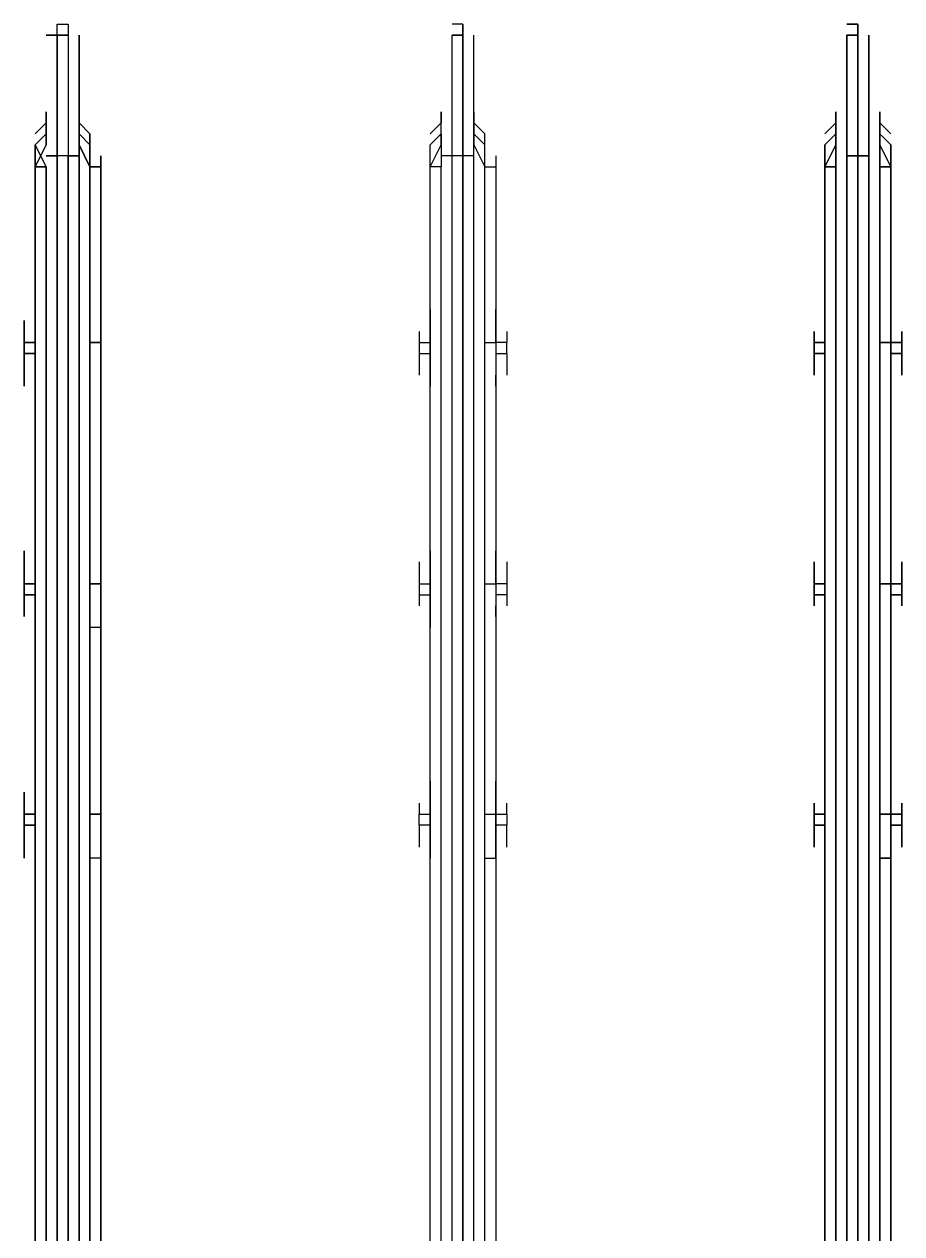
# Model space of a CAD drawing. Header units: metres. Extents: x 532315 to 532639, y 2674519 to 2674914.
# Drawn here: x 532481.554 to 532481.6646, y 2674750.5107 to 2674750.6631 of the extents above; entities that cross this region are included whole.
import ezdxf

# ---------------------------------------------------------------- set-up
doc = ezdxf.new("R2010")
doc.units = ezdxf.units.M
doc.header["$MEASUREMENT"] = 0
doc.layers.add('IDT', color=7, linetype='Continuous')

# ---------------------------------------------------------------- blocks, each defined once
blk = doc.blocks.new('IDT')
at = {"layer": 'IDT', "color": 0, "lineweight": 25}
for p, q in [((17.65606, 8.71559), (17.65606, 8.5178)), ((17.65606, 8.5178), (17.65606, 8.71559)), ((17.65606, 8.71559), (17.65606, 8.5178)), ((17.65606, 8.5178), (17.65606, 8.71559)), ((17.65744, 8.5178), (17.65744, 8.71559)), ((17.65744, 8.71559), (17.65744, 8.5178)), ((17.65744, 8.5178), (17.65744, 8.71559)), ((17.65744, 8.71559), (17.65744, 8.5178)), ((17.65882, 8.51642), (17.65882, 8.71559)), ((17.65882, 8.71559), (17.65882, 8.51642)), ((17.65882, 8.51642), (17.65882, 8.71559)), ((17.65882, 8.71559), (17.65882, 8.51642)), ((17.66021, 8.71559), (17.66021, 8.51642)), ((17.66021, 8.51642), (17.66021, 8.71559)), ((17.66021, 8.71559), (17.66021, 8.51642)), ((17.66021, 8.51642), (17.66021, 8.71559)), ((17.66021, 8.71559), (17.66021, 8.51642)), ((17.66021, 8.51642), (17.66021, 8.71559)), ((17.66021, 8.71559), (17.66021, 8.51642)), ((17.66021, 8.51642), (17.66021, 8.71559)), ((17.66159, 8.51642), (17.66159, 8.71559)), ((17.66159, 8.71559), (17.66159, 8.51642)), ((17.66159, 8.51642), (17.66159, 8.71559)), ((17.66159, 8.51642), (17.66159, 8.71559)), ((17.66297, 8.5178), (17.66297, 8.71559)), ((17.66297, 8.71559), (17.66297, 8.5178)), ((17.66297, 8.71559), (17.66297, 8.5178)), ((17.66297, 8.71559), (17.66297, 8.5178)), ((17.66436, 8.71559), (17.66436, 8.5178)), ((17.66436, 8.5178), (17.66436, 8.71559)), ((17.66436, 8.71559), (17.66436, 8.5178)), ((17.66436, 8.5178), (17.66436, 8.71559)), ((17.70585, 8.5178), (17.70585, 8.71559)), ((17.70723, 8.71559), (17.70723, 8.5178)), ((17.70862, 8.71559), (17.70862, 8.51642)), ((17.71, 8.71559), (17.71, 8.51642)), ((17.71, 8.51642), (17.71, 8.71559)), ((17.71138, 8.71559), (17.71138, 8.51642)), ((17.71277, 8.71559), (17.71277, 8.5178)), ((17.71415, 8.71559), (17.71415, 8.5178)), ((17.75564, 8.71559), (17.75564, 8.5178)), ((17.75564, 8.5178), (17.75564, 8.71559)), ((17.75703, 8.5178), (17.75703, 8.71559)), ((17.75703, 8.71559), (17.75703, 8.5178)), ((17.75841, 8.51642), (17.75841, 8.71559)), ((17.75841, 8.71559), (17.75841, 8.51642)), ((17.75979, 8.51642), (17.75979, 8.71559)), ((17.75979, 8.71559), (17.75979, 8.51642)), ((17.76118, 8.71559), (17.76118, 8.51642)), ((17.76118, 8.51642), (17.76118, 8.71559)), ((17.76118, 8.51642), (17.76118, 8.71559)), ((17.76118, 8.71559), (17.76118, 8.51642)), ((17.76256, 8.5178), (17.76256, 8.71559)), ((17.76256, 8.71559), (17.76256, 8.5178)), ((17.76394, 8.5178), (17.76394, 8.71559)), ((17.76394, 8.71559), (17.76394, 8.5178)), ((17.65606, 8.60356), (17.65606, 8.60494)), ((17.65606, 8.60494), (17.65606, 8.60356)), ((17.65606, 8.60079), (17.65606, 8.60494)), ((17.65606, 8.60494), (17.65744, 8.60494)), ((17.65744, 8.60494), (17.65606, 8.60494)), ((17.65606, 8.60494), (17.65606, 8.60079)), ((17.65606, 8.60079), (17.65606, 8.60494)), ((17.65606, 8.60494), (17.65744, 8.60494)), ((17.65744, 8.60494), (17.65606, 8.60494)), ((17.65606, 8.60494), (17.65606, 8.60356)), ((17.65606, 8.60356), (17.65606, 8.60494)), ((17.65606, 8.60494), (17.65606, 8.60079)), ((17.66436, 8.60494), (17.66436, 8.59526)), ((17.66436, 8.59941), (17.66436, 8.60494)), ((17.66436, 8.60494), (17.66436, 8.60356)), ((17.66436, 8.60356), (17.66436, 8.60494)), ((17.66436, 8.59941), (17.66436, 8.60494)), ((17.66436, 8.60356), (17.66436, 8.60494)), ((17.66436, 8.59526), (17.66436, 8.60494)), ((17.66436, 8.60356), (17.66436, 8.60494)), ((17.70723, 8.60494), (17.70585, 8.60494)), ((17.70585, 8.60494), (17.70585, 8.60079)), ((17.70585, 8.60494), (17.70585, 8.60356)), ((17.71415, 8.59941), (17.71415, 8.60494)), ((17.71415, 8.60494), (17.71415, 8.60356)), ((17.75564, 8.60494), (17.75703, 8.60494)), ((17.75564, 8.60079), (17.75564, 8.60494)), ((17.75564, 8.60494), (17.75564, 8.60079)), ((17.75564, 8.60356), (17.75564, 8.60494)), ((17.75564, 8.60494), (17.75564, 8.60356)), ((17.76394, 8.60494), (17.76394, 8.59941)), ((17.76394, 8.60079), (17.76394, 8.60494)), ((17.76533, 8.60494), (17.76533, 8.60356)), ((17.76533, 8.60356), (17.76533, 8.60494)), ((17.65467, 8.60356), (17.65467, 8.60079)), ((17.65467, 8.60079), (17.65467, 8.60356)), ((17.65467, 8.60356), (17.65467, 8.60079)), ((17.65467, 8.60079), (17.65467, 8.60356)), ((17.66574, 8.60356), (17.66574, 8.60079)), ((17.66574, 8.60079), (17.66574, 8.60356)), ((17.66574, 8.60356), (17.66574, 8.60079)), ((17.66574, 8.60079), (17.66574, 8.60356)), ((17.70447, 8.60356), (17.70447, 8.60079)), ((17.71553, 8.60079), (17.71553, 8.60356)), ((17.75564, 8.60356), (17.75564, 8.60079)), ((17.75564, 8.60079), (17.75564, 8.60356)), ((17.76533, 8.60356), (17.76533, 8.60079)), ((17.76533, 8.60079), (17.76533, 8.60356)), ((17.65467, 8.59941), (17.65467, 8.60079)), ((17.65467, 8.60079), (17.65606, 8.60079)), ((17.65606, 8.60079), (17.65467, 8.60079)), ((17.65467, 8.60079), (17.65467, 8.59941)), ((17.65467, 8.59941), (17.65467, 8.60079)), ((17.65467, 8.60079), (17.65606, 8.60079)), ((17.65467, 8.59941), (17.65467, 8.60079)), ((17.65467, 8.60079), (17.65606, 8.60079)), ((17.65606, 8.60079), (17.65606, 8.59941)), ((17.65606, 8.59941), (17.65606, 8.60079)), ((17.65606, 8.60079), (17.65606, 8.59941)), ((17.65606, 8.60079), (17.65606, 8.59941)), ((17.66574, 8.60079), (17.66436, 8.60079)), ((17.66436, 8.60079), (17.66574, 8.60079)), ((17.66574, 8.60079), (17.66436, 8.60079)), ((17.66436, 8.60079), (17.66574, 8.60079)), ((17.66574, 8.59941), (17.66574, 8.60079)), ((17.66574, 8.60079), (17.66574, 8.59941)), ((17.66574, 8.59941), (17.66574, 8.60079)), ((17.66574, 8.60079), (17.66574, 8.59941)), ((17.70447, 8.60079), (17.70585, 8.60079)), ((17.70447, 8.59941), (17.70447, 8.60079)), ((17.70585, 8.60079), (17.70585, 8.59941)), ((17.71415, 8.60079), (17.71553, 8.60079)), ((17.71553, 8.60079), (17.71553, 8.59941)), ((17.75564, 8.59941), (17.75564, 8.60079)), ((17.75564, 8.59941), (17.75564, 8.60079)), ((17.75564, 8.59941), (17.75564, 8.60079)), ((17.75564, 8.60079), (17.75564, 8.59941)), ((17.76394, 8.59941), (17.76394, 8.60079)), ((17.76533, 8.60079), (17.76394, 8.60079)), ((17.76394, 8.60079), (17.76533, 8.60079)), ((17.76533, 8.60079), (17.76533, 8.59941)), ((17.76533, 8.59941), (17.76533, 8.60079)), ((17.65606, 8.59941), (17.65467, 8.59941)), ((17.65467, 8.59941), (17.65467, 8.59803)), ((17.65467, 8.59803), (17.65467, 8.59941)), ((17.65467, 8.59941), (17.65467, 8.59803)), ((17.65467, 8.59803), (17.65467, 8.59941)), ((17.65467, 8.59941), (17.65606, 8.59941)), ((17.65606, 8.59941), (17.65467, 8.59941)), ((17.65606, 8.59941), (17.65467, 8.59941)), ((17.65606, 8.59941), (17.65744, 8.59941)), ((17.65744, 8.59941), (17.65606, 8.59941)), ((17.65606, 8.59941), (17.65606, 8.59526)), ((17.65606, 8.59526), (17.65606, 8.59941)), ((17.65606, 8.59941), (17.65606, 8.59526)), ((17.65606, 8.59526), (17.65606, 8.59941)), ((17.65606, 8.59941), (17.65744, 8.59941)), ((17.65744, 8.59941), (17.65606, 8.59941)), ((17.66436, 8.59526), (17.66436, 8.59941)), ((17.66436, 8.59941), (17.66574, 8.59941)), ((17.66574, 8.59941), (17.66436, 8.59941)), ((17.66436, 8.59526), (17.66436, 8.59941)), ((17.66436, 8.59941), (17.66574, 8.59941)), ((17.66574, 8.59941), (17.66436, 8.59941)), ((17.66574, 8.59941), (17.66574, 8.59803)), ((17.66574, 8.59803), (17.66574, 8.59941)), ((17.66574, 8.59941), (17.66574, 8.59803)), ((17.66574, 8.59803), (17.66574, 8.59941)), ((17.70585, 8.59941), (17.70447, 8.59941)), ((17.70447, 8.59941), (17.70447, 8.59803)), ((17.70723, 8.59941), (17.70585, 8.59941)), ((17.70585, 8.59941), (17.70585, 8.59526)), ((17.71415, 8.59526), (17.71415, 8.59941)), ((17.71553, 8.59941), (17.71415, 8.59941)), ((17.71553, 8.59803), (17.71553, 8.59941)), ((17.75564, 8.59941), (17.75703, 8.59941)), ((17.75564, 8.59803), (17.75564, 8.59941)), ((17.75564, 8.59941), (17.75703, 8.59941)), ((17.75564, 8.59941), (17.75703, 8.59941)), ((17.75703, 8.59941), (17.75564, 8.59941)), ((17.75564, 8.59941), (17.75564, 8.59526)), ((17.75564, 8.59526), (17.75564, 8.59941)), ((17.75564, 8.59803), (17.75564, 8.59941)), ((17.76394, 8.59941), (17.76394, 8.59526)), ((17.76394, 8.59526), (17.76394, 8.59941)), ((17.76394, 8.59941), (17.76533, 8.59941)), ((17.76533, 8.59941), (17.76394, 8.59941)), ((17.76533, 8.59941), (17.76533, 8.59803)), ((17.76533, 8.59803), (17.76533, 8.59941)), ((17.65606, 8.59664), (17.65606, 8.59803)), ((17.65606, 8.59803), (17.65606, 8.59664)), ((17.65606, 8.59664), (17.65606, 8.59803)), ((17.65606, 8.59803), (17.65606, 8.59664)), ((17.66436, 8.59803), (17.66436, 8.59664)), ((17.66436, 8.59664), (17.66436, 8.59803)), ((17.66436, 8.59803), (17.66436, 8.59664)), ((17.66436, 8.59664), (17.66436, 8.59803)), ((17.70585, 8.59803), (17.70585, 8.59664)), ((17.71415, 8.59664), (17.71415, 8.59803)), ((17.75564, 8.59803), (17.75564, 8.59664)), ((17.75564, 8.59803), (17.75564, 8.59664)), ((17.76533, 8.59803), (17.76533, 8.59664)), ((17.76533, 8.59664), (17.76533, 8.59803)), ((17.65606, 8.57175), (17.65606, 8.57589)), ((17.65606, 8.57589), (17.65606, 8.57175)), ((17.65606, 8.57589), (17.65606, 8.57036)), ((17.65606, 8.57036), (17.65606, 8.57589)), ((17.66436, 8.57175), (17.66436, 8.57589)), ((17.66436, 8.57589), (17.66436, 8.57175)), ((17.66436, 8.57175), (17.66436, 8.57589)), ((17.66436, 8.57175), (17.66436, 8.57589)), ((17.70585, 8.57036), (17.70585, 8.57589)), ((17.71415, 8.57175), (17.71415, 8.57589)), ((17.75564, 8.57589), (17.75703, 8.57589)), ((17.75564, 8.57175), (17.75564, 8.57589)), ((17.75564, 8.57589), (17.75564, 8.57175)), ((17.76394, 8.57589), (17.76394, 8.57036)), ((17.76394, 8.57175), (17.76394, 8.57589)), ((17.65467, 8.57313), (17.65467, 8.57175)), ((17.65467, 8.57175), (17.65467, 8.57313)), ((17.65467, 8.57313), (17.65467, 8.57175)), ((17.65467, 8.57175), (17.65467, 8.57313)), ((17.65606, 8.57313), (17.65606, 8.57451)), ((17.65606, 8.57451), (17.65606, 8.57313)), ((17.65606, 8.57313), (17.65606, 8.57451)), ((17.65606, 8.57451), (17.65606, 8.57313)), ((17.66436, 8.57451), (17.66436, 8.57313)), ((17.66436, 8.57313), (17.66436, 8.57451)), ((17.66436, 8.57451), (17.66436, 8.57313)), ((17.66436, 8.57313), (17.66436, 8.57451)), ((17.66574, 8.57313), (17.66574, 8.57175)), ((17.66574, 8.57175), (17.66574, 8.57313)), ((17.66574, 8.57313), (17.66574, 8.57175)), ((17.66574, 8.57175), (17.66574, 8.57313)), ((17.70447, 8.57175), (17.70447, 8.57313)), ((17.70585, 8.57451), (17.70585, 8.57313)), ((17.71415, 8.57313), (17.71415, 8.57451)), ((17.71553, 8.57175), (17.71553, 8.57313)), ((17.75564, 8.57313), (17.75564, 8.57451)), ((17.75564, 8.57451), (17.75564, 8.57313)), ((17.75564, 8.57313), (17.75564, 8.57175)), ((17.75564, 8.57175), (17.75564, 8.57313)), ((17.76533, 8.57451), (17.76533, 8.57313)), ((17.76533, 8.57313), (17.76533, 8.57451)), ((17.76533, 8.57313), (17.76533, 8.57175)), ((17.76533, 8.57175), (17.76533, 8.57313)), ((17.65467, 8.57036), (17.65467, 8.57175)), ((17.65467, 8.57175), (17.65606, 8.57175)), ((17.65606, 8.57175), (17.65467, 8.57175)), ((17.65467, 8.57175), (17.65467, 8.57036)), ((17.65606, 8.57175), (17.65467, 8.57175)), ((17.65467, 8.57175), (17.65467, 8.57036)), ((17.65606, 8.57175), (17.65467, 8.57175)), ((17.65467, 8.57175), (17.65467, 8.57036)), ((17.65606, 8.57036), (17.65606, 8.57175)), ((17.65606, 8.57036), (17.65606, 8.57175)), ((17.66436, 8.57175), (17.66574, 8.57175)), ((17.66574, 8.57175), (17.66436, 8.57175)), ((17.66436, 8.57036), (17.66436, 8.57175)), ((17.66436, 8.57175), (17.66436, 8.57036)), ((17.66436, 8.57036), (17.66436, 8.57175)), ((17.66574, 8.57175), (17.66436, 8.57175)), ((17.66436, 8.57175), (17.66436, 8.57036)), ((17.66574, 8.57175), (17.66436, 8.57175)), ((17.66574, 8.57175), (17.66574, 8.57036)), ((17.66574, 8.57036), (17.66574, 8.57175)), ((17.66574, 8.57036), (17.66574, 8.57175)), ((17.66574, 8.57036), (17.66574, 8.57175)), ((17.70447, 8.57036), (17.70447, 8.57175)), ((17.70447, 8.57175), (17.70585, 8.57175)), ((17.71415, 8.57036), (17.71415, 8.57175)), ((17.71553, 8.57175), (17.71415, 8.57175)), ((17.71553, 8.57036), (17.71553, 8.57175)), ((17.75564, 8.57175), (17.75564, 8.57036)), ((17.75564, 8.57036), (17.75564, 8.57175)), ((17.75564, 8.57036), (17.75564, 8.57175)), ((17.75564, 8.57175), (17.75564, 8.57036)), ((17.76394, 8.57036), (17.76394, 8.57175)), ((17.76394, 8.57175), (17.76533, 8.57175)), ((17.76533, 8.57175), (17.76394, 8.57175)), ((17.76533, 8.57175), (17.76533, 8.57036)), ((17.76533, 8.57036), (17.76533, 8.57175)), ((17.65606, 8.57036), (17.65467, 8.57036)), ((17.65467, 8.57036), (17.65467, 8.5676)), ((17.65467, 8.5676), (17.65467, 8.57036)), ((17.65467, 8.57036), (17.65606, 8.57036)), ((17.65467, 8.57036), (17.65606, 8.57036)), ((17.65467, 8.57036), (17.65467, 8.5676)), ((17.65467, 8.5676), (17.65467, 8.57036)), ((17.65467, 8.57036), (17.65606, 8.57036)), ((17.65744, 8.57036), (17.65606, 8.57036)), ((17.65606, 8.57036), (17.65606, 8.56621)), ((17.65606, 8.56621), (17.65606, 8.57036)), ((17.65606, 8.57036), (17.65744, 8.57036)), ((17.65606, 8.56621), (17.65606, 8.57036)), ((17.65606, 8.57036), (17.65606, 8.56621)), ((17.66436, 8.56621), (17.66436, 8.57036)), ((17.66436, 8.57036), (17.66574, 8.57036)), ((17.66574, 8.57036), (17.66436, 8.57036)), ((17.66436, 8.57036), (17.66436, 8.56621)), ((17.66436, 8.57036), (17.66436, 8.56621)), ((17.66436, 8.56621), (17.66436, 8.57036)), ((17.66436, 8.57036), (17.66574, 8.57036)), ((17.66574, 8.57036), (17.66436, 8.57036)), ((17.66574, 8.57036), (17.66574, 8.5676)), ((17.66574, 8.5676), (17.66574, 8.57036)), ((17.66574, 8.57036), (17.66574, 8.5676)), ((17.66574, 8.5676), (17.66574, 8.57036)), ((17.70447, 8.5676), (17.70447, 8.57036)), ((17.70447, 8.57036), (17.70585, 8.57036)), ((17.70723, 8.57036), (17.70585, 8.57036)), ((17.70585, 8.57036), (17.70585, 8.56621)), ((17.71415, 8.56621), (17.71415, 8.57036)), ((17.71553, 8.57036), (17.71415, 8.57036)), ((17.71553, 8.5676), (17.71553, 8.57036)), ((17.75564, 8.57036), (17.75703, 8.57036)), ((17.75564, 8.57036), (17.75703, 8.57036)), ((17.75703, 8.57036), (17.75564, 8.57036)), ((17.75564, 8.57036), (17.75564, 8.56621)), ((17.75564, 8.56621), (17.75564, 8.57036)), ((17.75564, 8.57036), (17.75564, 8.5676)), ((17.75564, 8.5676), (17.75564, 8.57036)), ((17.76394, 8.57036), (17.76394, 8.56621)), ((17.76394, 8.56621), (17.76394, 8.57036)), ((17.76394, 8.57036), (17.76533, 8.57036)), ((17.76533, 8.57036), (17.76394, 8.57036)), ((17.76533, 8.57036), (17.76533, 8.5676)), ((17.76533, 8.5676), (17.76533, 8.57036)), ((17.65606, 8.56621), (17.65606, 8.5676)), ((17.65606, 8.5676), (17.65606, 8.56621)), ((17.65606, 8.56621), (17.65606, 8.5676)), ((17.65606, 8.5676), (17.65606, 8.56621)), ((17.66436, 8.5676), (17.66436, 8.56621)), ((17.66436, 8.56621), (17.66436, 8.5676)), ((17.66436, 8.5676), (17.66436, 8.56621)), ((17.66436, 8.56621), (17.66436, 8.5676)), ((17.70585, 8.56621), (17.70585, 8.5676)), ((17.71415, 8.5676), (17.71415, 8.56621)), ((17.75564, 8.5676), (17.75564, 8.56621)), ((17.75564, 8.56621), (17.75564, 8.5676)), ((17.76533, 8.5676), (17.76533, 8.56621)), ((17.76533, 8.56621), (17.76533, 8.5676)), ((17.65606, 8.54547), (17.65606, 8.54408)), ((17.65606, 8.54408), (17.65606, 8.54547)), ((17.65606, 8.54547), (17.65606, 8.54408)), ((17.65606, 8.54408), (17.65606, 8.54547)), ((17.65606, 8.54547), (17.65606, 8.53993)), ((17.65606, 8.54132), (17.65606, 8.54547)), ((17.65606, 8.54547), (17.65606, 8.53993)), ((17.65606, 8.54132), (17.65606, 8.54547)), ((17.66436, 8.54547), (17.66436, 8.53993)), ((17.66436, 8.53993), (17.66436, 8.54547)), ((17.66436, 8.54547), (17.66436, 8.54408)), ((17.66436, 8.54408), (17.66436, 8.54547)), ((17.66436, 8.54132), (17.66436, 8.54547)), ((17.66436, 8.54547), (17.66436, 8.54408)), ((17.66436, 8.54408), (17.66436, 8.54547)), ((17.66436, 8.54547), (17.66436, 8.54132)), ((17.70585, 8.54132), (17.70585, 8.54547)), ((17.70585, 8.54547), (17.70585, 8.54408)), ((17.71415, 8.54132), (17.71415, 8.54547)), ((17.71415, 8.54547), (17.71415, 8.54408)), ((17.75564, 8.54408), (17.75564, 8.54547)), ((17.75564, 8.54547), (17.75564, 8.54132)), ((17.75564, 8.54132), (17.75564, 8.54547)), ((17.75564, 8.54547), (17.75564, 8.54408)), ((17.76394, 8.54547), (17.76394, 8.53993)), ((17.76394, 8.53993), (17.76394, 8.54547)), ((17.76533, 8.54547), (17.76533, 8.54408)), ((17.76533, 8.54408), (17.76533, 8.54547)), ((17.65467, 8.54408), (17.65467, 8.54132)), ((17.65467, 8.54132), (17.65467, 8.54408)), ((17.65467, 8.54408), (17.65467, 8.54132)), ((17.65467, 8.54132), (17.65467, 8.54408)), ((17.66574, 8.54408), (17.66574, 8.54132)), ((17.66574, 8.54132), (17.66574, 8.54408)), ((17.66574, 8.54408), (17.66574, 8.54132)), ((17.66574, 8.54132), (17.66574, 8.54408)), ((17.70447, 8.54132), (17.70447, 8.54408)), ((17.71553, 8.54132), (17.71553, 8.54408)), ((17.75564, 8.53993), (17.75564, 8.54408)), ((17.75564, 8.54408), (17.75564, 8.54132)), ((17.76533, 8.54408), (17.76533, 8.54132)), ((17.76533, 8.54132), (17.76533, 8.54408)), ((17.65467, 8.53993), (17.65467, 8.54132)), ((17.65467, 8.54132), (17.65606, 8.54132)), ((17.65606, 8.54132), (17.65467, 8.54132)), ((17.65467, 8.54132), (17.65467, 8.53993)), ((17.65467, 8.53993), (17.65467, 8.54132)), ((17.65467, 8.54132), (17.65606, 8.54132)), ((17.65606, 8.54132), (17.65467, 8.54132)), ((17.65467, 8.54132), (17.65467, 8.53993)), ((17.65606, 8.53993), (17.65606, 8.54132)), ((17.65606, 8.53993), (17.65606, 8.54132)), ((17.66436, 8.54132), (17.66436, 8.53993)), ((17.66436, 8.53993), (17.66436, 8.54132)), ((17.66436, 8.54132), (17.66574, 8.54132)), ((17.66574, 8.54132), (17.66436, 8.54132)), ((17.66436, 8.54132), (17.66574, 8.54132)), ((17.66574, 8.54132), (17.66436, 8.54132)), ((17.66574, 8.54132), (17.66574, 8.53993)), ((17.66574, 8.53993), (17.66574, 8.54132)), ((17.66574, 8.54132), (17.66574, 8.53993)), ((17.66574, 8.53993), (17.66574, 8.54132)), ((17.70585, 8.54132), (17.70447, 8.54132)), ((17.70447, 8.54132), (17.70447, 8.53993)), ((17.70585, 8.53993), (17.70585, 8.54132)), ((17.71415, 8.53993), (17.71415, 8.54132)), ((17.71553, 8.54132), (17.71415, 8.54132)), ((17.71553, 8.53993), (17.71553, 8.54132)), ((17.75564, 8.54132), (17.75564, 8.53993)), ((17.75564, 8.54132), (17.75564, 8.53993)), ((17.75564, 8.53993), (17.75564, 8.54132)), ((17.76394, 8.54132), (17.76533, 8.54132)), ((17.76533, 8.54132), (17.76394, 8.54132)), ((17.76533, 8.54132), (17.76533, 8.53993)), ((17.76533, 8.53993), (17.76533, 8.54132)), ((17.65606, 8.53993), (17.65467, 8.53993)), ((17.65467, 8.53993), (17.65467, 8.53855)), ((17.65467, 8.53855), (17.65467, 8.53993)), ((17.65467, 8.53993), (17.65606, 8.53993)), ((17.65467, 8.53855), (17.65467, 8.53993)), ((17.65467, 8.53993), (17.65606, 8.53993)), ((17.65606, 8.53993), (17.65467, 8.53993)), ((17.65467, 8.53993), (17.65467, 8.53855)), ((17.65606, 8.53993), (17.65744, 8.53993)), ((17.65744, 8.53993), (17.65606, 8.53993)), ((17.65606, 8.53993), (17.65606, 8.53578)), ((17.65606, 8.53578), (17.65606, 8.53993)), ((17.65606, 8.53993), (17.65606, 8.53578)), ((17.65606, 8.53578), (17.65606, 8.53993)), ((17.66436, 8.53993), (17.66436, 8.53578)), ((17.66436, 8.53578), (17.66436, 8.53993)), ((17.66436, 8.53993), (17.66574, 8.53993)), ((17.66574, 8.53993), (17.66436, 8.53993)), ((17.66436, 8.53993), (17.66574, 8.53993)), ((17.66574, 8.53993), (17.66436, 8.53993)), ((17.66436, 8.53993), (17.66436, 8.53578)), ((17.66436, 8.53578), (17.66436, 8.53993)), ((17.66574, 8.53993), (17.66574, 8.53855)), ((17.66574, 8.53855), (17.66574, 8.53993)), ((17.66574, 8.53993), (17.66574, 8.53855)), ((17.66574, 8.53855), (17.66574, 8.53993)), ((17.70447, 8.53855), (17.70447, 8.53993)), ((17.70447, 8.53993), (17.70585, 8.53993)), ((17.70723, 8.53993), (17.70585, 8.53993)), ((17.70585, 8.53993), (17.70585, 8.53578)), ((17.71415, 8.53578), (17.71415, 8.53993)), ((17.71553, 8.53993), (17.71415, 8.53993)), ((17.71553, 8.53855), (17.71553, 8.53993)), ((17.75564, 8.53578), (17.75564, 8.53993)), ((17.75564, 8.53993), (17.75564, 8.53578)), ((17.75564, 8.53855), (17.75564, 8.53993)), ((17.75564, 8.53993), (17.75703, 8.53993)), ((17.75703, 8.53993), (17.75564, 8.53993)), ((17.75564, 8.53993), (17.75564, 8.53855)), ((17.76394, 8.53993), (17.76394, 8.53578)), ((17.76394, 8.53578), (17.76394, 8.53993)), ((17.76533, 8.53993), (17.76394, 8.53993)), ((17.76394, 8.53993), (17.76533, 8.53993)), ((17.76533, 8.53855), (17.76533, 8.53993)), ((17.76533, 8.53993), (17.76533, 8.53855)), ((17.65606, 8.53717), (17.65606, 8.53855)), ((17.65606, 8.53855), (17.65606, 8.53717)), ((17.65606, 8.53717), (17.65606, 8.53855)), ((17.65606, 8.53855), (17.65606, 8.53717)), ((17.66436, 8.53855), (17.66436, 8.53717)), ((17.66436, 8.53717), (17.66436, 8.53855)), ((17.66436, 8.53855), (17.66436, 8.53717)), ((17.66436, 8.53717), (17.66436, 8.53855)), ((17.70585, 8.53855), (17.70585, 8.53717)), ((17.71415, 8.53717), (17.71415, 8.53855)), ((17.75564, 8.53717), (17.75564, 8.53855)), ((17.75564, 8.53855), (17.75564, 8.53717)), ((17.76533, 8.53855), (17.76533, 8.53717)), ((17.76533, 8.53717), (17.76533, 8.53855)), ((17.65606, 8.5178), (17.65744, 8.5178)), ((17.65606, 8.51642), (17.65606, 8.5178)), ((17.65606, 8.5178), (17.65744, 8.51504)), ((17.65744, 8.51504), (17.65606, 8.5178)), ((17.65606, 8.5178), (17.65744, 8.5178)), ((17.65606, 8.51642), (17.65606, 8.5178)), ((17.65744, 8.5178), (17.65606, 8.5178)), ((17.65606, 8.5178), (17.65606, 8.51642)), ((17.65606, 8.5178), (17.65744, 8.51504)), ((17.65744, 8.51504), (17.65606, 8.5178)), ((17.65606, 8.5178), (17.65744, 8.5178)), ((17.65606, 8.51642), (17.65606, 8.5178)), ((17.65744, 8.5178), (17.65744, 8.51365)), ((17.65744, 8.5178), (17.65744, 8.51365)), ((17.65744, 8.51365), (17.65744, 8.5178)), ((17.65744, 8.5178), (17.65744, 8.51365)), ((17.66297, 8.51504), (17.66436, 8.5178)), ((17.66297, 8.51365), (17.66297, 8.5178)), ((17.66297, 8.5178), (17.66436, 8.5178)), ((17.66436, 8.5178), (17.66297, 8.51504)), ((17.66297, 8.5178), (17.66297, 8.51365)), ((17.66297, 8.5178), (17.66436, 8.5178)), ((17.66297, 8.5178), (17.66297, 8.51365)), ((17.66436, 8.5178), (17.66297, 8.5178)), ((17.66297, 8.5178), (17.66436, 8.5178)), ((17.66436, 8.5178), (17.66297, 8.51504)), ((17.66297, 8.51504), (17.66436, 8.5178)), ((17.66297, 8.5178), (17.66297, 8.51365)), ((17.66436, 8.5178), (17.66436, 8.51642)), ((17.66436, 8.5178), (17.66436, 8.51642)), ((17.66436, 8.51642), (17.66436, 8.5178)), ((17.66436, 8.51642), (17.66436, 8.5178)), ((17.70723, 8.5178), (17.70585, 8.5178)), ((17.70585, 8.51642), (17.70585, 8.5178)), ((17.70723, 8.5178), (17.70723, 8.51365)), ((17.70862, 8.51504), (17.70723, 8.5178)), ((17.71277, 8.51365), (17.71277, 8.5178)), ((17.71277, 8.5178), (17.71415, 8.5178)), ((17.71415, 8.5178), (17.71277, 8.51504)), ((17.71415, 8.5178), (17.71415, 8.51642)), ((17.75564, 8.5178), (17.75564, 8.51642)), ((17.75564, 8.51642), (17.75564, 8.5178)), ((17.75564, 8.5178), (17.75703, 8.5178)), ((17.75703, 8.5178), (17.75564, 8.5178)), ((17.75703, 8.5178), (17.75841, 8.51504)), ((17.75841, 8.51504), (17.75703, 8.5178)), ((17.75703, 8.51365), (17.75703, 8.5178)), ((17.75703, 8.5178), (17.75703, 8.51365)), ((17.76394, 8.51504), (17.76256, 8.5178)), ((17.76256, 8.5178), (17.76394, 8.5178)), ((17.76394, 8.5178), (17.76256, 8.51504)), ((17.76256, 8.51504), (17.76394, 8.5178)), ((17.76394, 8.5178), (17.76256, 8.5178)), ((17.76256, 8.5178), (17.76394, 8.51504)), ((17.76394, 8.5178), (17.76394, 8.51642)), ((17.76394, 8.51642), (17.76394, 8.5178)), ((17.65606, 8.51504), (17.65606, 8.51642)), ((17.65606, 8.51504), (17.65606, 8.51642)), ((17.65606, 8.51642), (17.65606, 8.51504)), ((17.65606, 8.51642), (17.65606, 8.51504)), ((17.66021, 8.51642), (17.65882, 8.51642)), ((17.65882, 8.51642), (17.66021, 8.51642)), ((17.65882, 8.5012), (17.65882, 8.51642)), ((17.65882, 8.51642), (17.66021, 8.51642)), ((17.66021, 8.51642), (17.65882, 8.51642)), ((17.65882, 8.51642), (17.65882, 8.5012)), ((17.65882, 8.5012), (17.65882, 8.51642)), ((17.65882, 8.51642), (17.65882, 8.5012)), ((17.66159, 8.51642), (17.66021, 8.51642)), ((17.66021, 8.51642), (17.66159, 8.51642)), ((17.66159, 8.51642), (17.66021, 8.51642)), ((17.66021, 8.51642), (17.66159, 8.51642)), ((17.66021, 8.51642), (17.66021, 8.49982)), ((17.66021, 8.49982), (17.66021, 8.51642)), ((17.66021, 8.51642), (17.66159, 8.51642)), ((17.66159, 8.51642), (17.66021, 8.51642)), ((17.66021, 8.51642), (17.66021, 8.49982)), ((17.66021, 8.49982), (17.66021, 8.51642)), ((17.66021, 8.51642), (17.66159, 8.51642)), ((17.66021, 8.51642), (17.66021, 8.49982)), ((17.66021, 8.49982), (17.66021, 8.51642)), ((17.66021, 8.51642), (17.66159, 8.51642)), ((17.66021, 8.51642), (17.66021, 8.49982)), ((17.66021, 8.49982), (17.66021, 8.51642)), ((17.66159, 8.51642), (17.66159, 8.5012)), ((17.66159, 8.5012), (17.66159, 8.51642)), ((17.66159, 8.5012), (17.66159, 8.51642)), ((17.66159, 8.5012), (17.66159, 8.51642)), ((17.66436, 8.51642), (17.66436, 8.51504)), ((17.66436, 8.51504), (17.66436, 8.51642)), ((17.66436, 8.51504), (17.66436, 8.51642)), ((17.66436, 8.51504), (17.66436, 8.51642)), ((17.70723, 8.51642), (17.70723, 8.51504)), ((17.70862, 8.51642), (17.71, 8.51642)), ((17.70862, 8.51642), (17.70862, 8.5012)), ((17.71, 8.51642), (17.71138, 8.51642)), ((17.71, 8.49982), (17.71, 8.51642)), ((17.71, 8.51642), (17.71, 8.49982)), ((17.71138, 8.51642), (17.71277, 8.51642)), ((17.71138, 8.51642), (17.71138, 8.5012)), ((17.71415, 8.51642), (17.71415, 8.51504)), ((17.75703, 8.51504), (17.75703, 8.51642)), ((17.75703, 8.51642), (17.75703, 8.51504)), ((17.75841, 8.51642), (17.75979, 8.51642)), ((17.75979, 8.51642), (17.75841, 8.51642)), ((17.75841, 8.51642), (17.75841, 8.5012)), ((17.75841, 8.5012), (17.75841, 8.51642)), ((17.75979, 8.51642), (17.76118, 8.51642)), ((17.75979, 8.49982), (17.75979, 8.51642)), ((17.75979, 8.49982), (17.75979, 8.51642)), ((17.75979, 8.51642), (17.76118, 8.51642)), ((17.76118, 8.51642), (17.76256, 8.51642)), ((17.76256, 8.51642), (17.76118, 8.51642)), ((17.76118, 8.51642), (17.76118, 8.49982)), ((17.76118, 8.51642), (17.76118, 8.5012)), ((17.76118, 8.5012), (17.76118, 8.51642)), ((17.76118, 8.51642), (17.76118, 8.49982)), ((17.76394, 8.51504), (17.76394, 8.51642)), ((17.76394, 8.51642), (17.76394, 8.51504)), ((17.65744, 8.51365), (17.65606, 8.51504)), ((17.65744, 8.51365), (17.65606, 8.51504)), ((17.65606, 8.51504), (17.65744, 8.51365)), ((17.65606, 8.51504), (17.65744, 8.51365)), ((17.65744, 8.51227), (17.65606, 8.51365)), ((17.65606, 8.51365), (17.65744, 8.51227)), ((17.65606, 8.51365), (17.65744, 8.51227)), ((17.65744, 8.51227), (17.65606, 8.51365)), ((17.65744, 8.51504), (17.65744, 8.51089)), ((17.65744, 8.51089), (17.65744, 8.51504)), ((17.65744, 8.51504), (17.65744, 8.51089)), ((17.65744, 8.51089), (17.65744, 8.51504)), ((17.66297, 8.51089), (17.66297, 8.51504)), ((17.66436, 8.51504), (17.66297, 8.51365)), ((17.66297, 8.51504), (17.66297, 8.51089)), ((17.66297, 8.51365), (17.66436, 8.51504)), ((17.66297, 8.51365), (17.66436, 8.51504)), ((17.66297, 8.51504), (17.66297, 8.51089)), ((17.66297, 8.51089), (17.66297, 8.51504)), ((17.66297, 8.51365), (17.66436, 8.51504)), ((17.66297, 8.51227), (17.66436, 8.51365)), ((17.66436, 8.51365), (17.66297, 8.51227)), ((17.66436, 8.51365), (17.66297, 8.51227)), ((17.66436, 8.51365), (17.66297, 8.51227)), ((17.70723, 8.51504), (17.70862, 8.51365)), ((17.70723, 8.51365), (17.70862, 8.51227)), ((17.70862, 8.51089), (17.70862, 8.51504)), ((17.71415, 8.51504), (17.71277, 8.51365)), ((17.71277, 8.51504), (17.71277, 8.51089)), ((17.71277, 8.51227), (17.71415, 8.51365)), ((17.75841, 8.51365), (17.75703, 8.51504)), ((17.75703, 8.51504), (17.75841, 8.51365)), ((17.75703, 8.51365), (17.75841, 8.51227)), ((17.75841, 8.51227), (17.75703, 8.51365)), ((17.75841, 8.51504), (17.75841, 8.51089)), ((17.75841, 8.51089), (17.75841, 8.51504)), ((17.76256, 8.51365), (17.76394, 8.51504)), ((17.76394, 8.51504), (17.76256, 8.51365)), ((17.76256, 8.51365), (17.76394, 8.51504)), ((17.76256, 8.51504), (17.76256, 8.51089)), ((17.76256, 8.51089), (17.76256, 8.51504)), ((17.76394, 8.51504), (17.76256, 8.51365)), ((17.76256, 8.51227), (17.76394, 8.51365)), ((17.76394, 8.51365), (17.76256, 8.51227)), ((17.65744, 8.51089), (17.65744, 8.51227)), ((17.65744, 8.51227), (17.65744, 8.51089)), ((17.65744, 8.51227), (17.65744, 8.51089)), ((17.65744, 8.51089), (17.65744, 8.51227)), ((17.66297, 8.51089), (17.66297, 8.51227)), ((17.66297, 8.51227), (17.66297, 8.51089)), ((17.66297, 8.51227), (17.66297, 8.51089)), ((17.66297, 8.51227), (17.66297, 8.51089)), ((17.70862, 8.51227), (17.70862, 8.51089)), ((17.71277, 8.51089), (17.71277, 8.51227)), ((17.75841, 8.51227), (17.75841, 8.51089)), ((17.75841, 8.51089), (17.75841, 8.51227)), ((17.76256, 8.51089), (17.76256, 8.51227)), ((17.76256, 8.51227), (17.76256, 8.51089)), ((17.66159, 8.5012), (17.66021, 8.5012)), ((17.66021, 8.5012), (17.66159, 8.5012)), ((17.66159, 8.5012), (17.66021, 8.5012)), ((17.66021, 8.5012), (17.66159, 8.5012)), ((17.66021, 8.5012), (17.66159, 8.5012)), ((17.66021, 8.5012), (17.66159, 8.5012)), ((17.66021, 8.5012), (17.66159, 8.5012)), ((17.66021, 8.5012), (17.66159, 8.5012)), ((17.71138, 8.5012), (17.71, 8.5012)), ((17.71, 8.5012), (17.71138, 8.5012)), ((17.76118, 8.5012), (17.75979, 8.5012)), ((17.75979, 8.5012), (17.76118, 8.5012)), ((17.76118, 8.5012), (17.76256, 8.5012)), ((17.76256, 8.5012), (17.76118, 8.5012)), ((17.66159, 8.49982), (17.66021, 8.49982)), ((17.66021, 8.49982), (17.66159, 8.49982)), ((17.66159, 8.49982), (17.66021, 8.49982)), ((17.66021, 8.49982), (17.66159, 8.49982)), ((17.71, 8.49982), (17.71138, 8.49982)), ((17.76118, 8.49982), (17.75979, 8.49982)), ((17.76118, 8.49982), (17.75979, 8.49982))]:
    blk.add_line(p, q, dxfattribs=at)

msp = doc.modelspace()

# ---------------------------------------------------------------- block references
at = {"layer": 'IDT', "color": 8, "rotation": 180}
msp.add_blockref('IDT', (532499.31928, 2674759.16297), dxfattribs=at)

doc.saveas('drawing.dxf')
